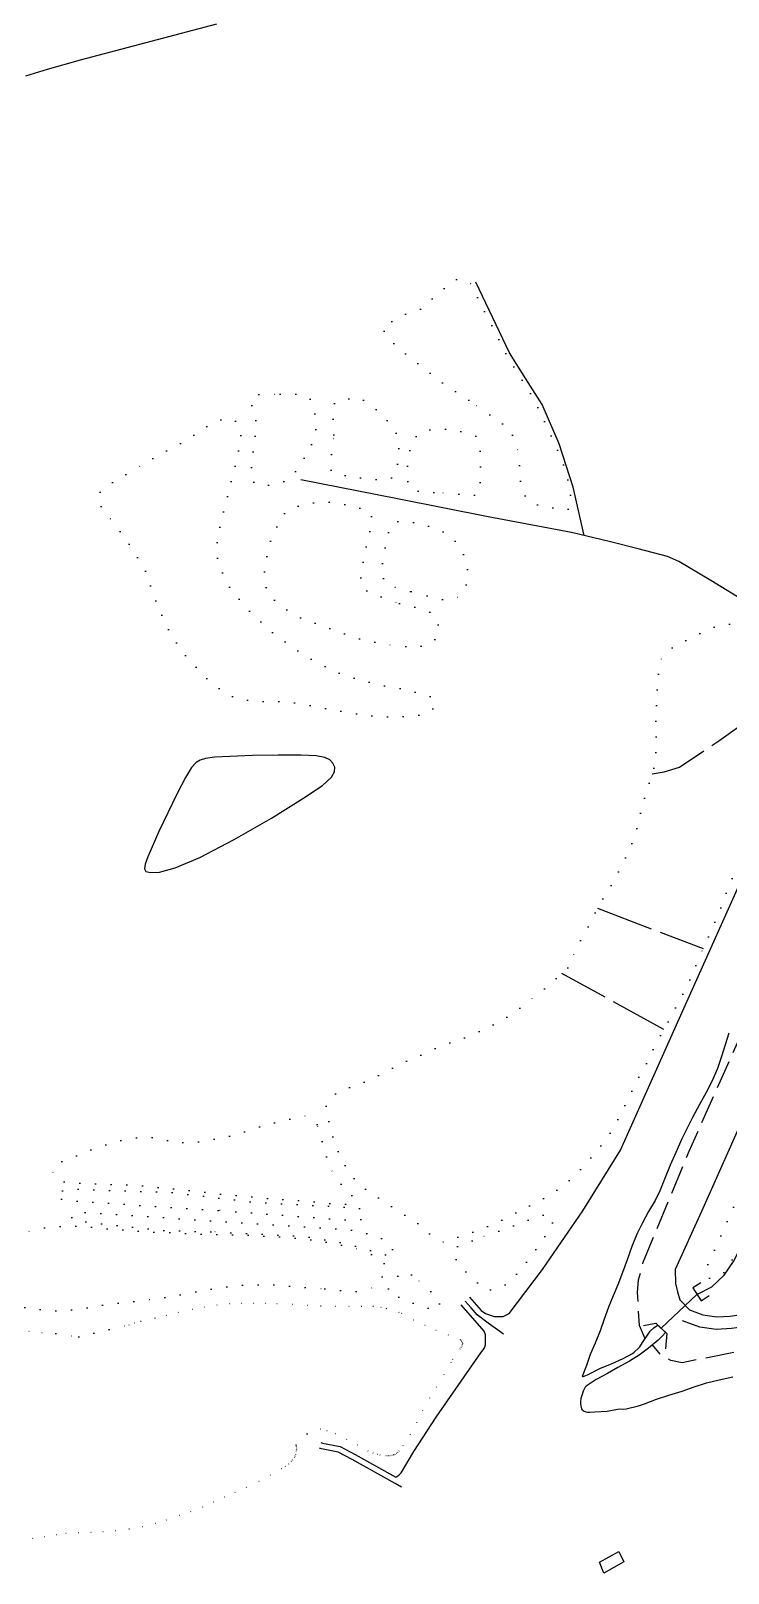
# Model space of a CAD drawing. Header units: millimetres. Extents: x 220021 to 223505, y 489325 to 491820.
# Drawn here: x 221062.3 to 221244.4, y 489325.3 to 489728.1 of the extents above; entities that cross this region are included whole.
import ezdxf

# ---------------------------------------------------------------- set-up
doc = ezdxf.new("R2010")
doc.units = ezdxf.units.MM
for name, pattern in [('15M2P5', [17.5, 15, -2.5]), ('7P5M2P5', [10, 7.5, -2.5]), ('AM4', [4, 0, -4])]:
    doc.linetypes.add(name, pattern=pattern)
for name, color, linetype in [('A0013110', 8, 'Continuous'), ('A0013117', 8, 'Continuous'), ('A0023210', 8, 'Continuous'), ('B0014111', 8, 'Continuous'), ('C0052211', 8, 'Continuous'), ('C0076116', 8, 'Continuous'), ('D0015112', 8, '15M2P5'), ('D0025111', 8, 'AM4'), ('E0022112', 8, 'Continuous'), ('E0032111', 8, 'Continuous'), ('F0017111', 8, 'Continuous'), ('G0022313', 8, '7P5M2P5')]:
    doc.layers.add(name, color=color, linetype=linetype)

msp = doc.modelspace()

# ---------------------------------------------------------------- linework, layer by layer
at = {"layer": 'A0013110', "flags": 128}
for points in [[(221176.906, 489397.379), (221179.937, 489393.942), (221181.019, 489393.11), (221183.274, 489392.367), (221185.667, 489392.379), (221187.2, 489393.182), (221195.944, 489404.624), (221206.449, 489420), (221216.3, 489435.795), (221229.804, 489465.989), (221253.191, 489518.243), (221268.04, 489553.5), (221268.756, 489555.348), (221268.744, 489556.704), (221268.398, 489558.497), (221266.39, 489563.898), (221262.002, 489567.779), (221249.316, 489577.352)], [(221138.01, 489359.429), (221138.511, 489359.31), (221143.074, 489358.4), (221146.972, 489356.309), (221157.644, 489350.37), (221158.419, 489350.898), (221158.982, 489351.499), (221162.357, 489357.13), (221168.175, 489366.042), (221179.857, 489382.871), (221180.693, 489384.046), (221181.054, 489384.985), (221181.068, 489386.437), (221181.021, 489387.535), (221180.728, 489388.508), (221174.656, 489395.395)]]:
    msp.add_lwpolyline(points, dxfattribs=at)
at = {"layer": 'A0013117', "flags": 128}
for points in [[(221206.818, 489596.315), (221203.955, 489608.946), (221200.274, 489620.197), (221195.815, 489630.494), (221191.552, 489637.229), (221187.288, 489643.964), (221178.498, 489662.479)], [(221323.4, 489628.62), (221319.169, 489615.701), (221309.308, 489589.855), (221296.887, 489557.48), (221282.379, 489523.463), (221261.637, 489474.056), (221237.442, 489419.77), (221230.581, 489404.606), (221230.647, 489400.958), (221231.232, 489398.821), (221231.817, 489396.683), (221234.358, 489394.063), (221237.821, 489392.786), (221241.434, 489392.314), (221244.999, 489392.489), (221251.32, 489393.385), (221294.581, 489401.068), (221308.743, 489403.562), (221321.523, 489404.772), (221338.464, 489410.242), (221343.16, 489412.307), (221346.548, 489413.806)], [(221249.564, 489578.611), (221239.897, 489584.577), (221231.548, 489589.545), (221228.556, 489590.822), (221220.949, 489592.801), (221213.342, 489594.779), (221203.472, 489597.103), (221181.788, 489601.2), (221169.927, 489603.532), (221158.066, 489605.864), (221132.824, 489610.809)]]:
    msp.add_lwpolyline(points, dxfattribs=at)
at = {"layer": 'A0023210', "flags": 128}
for points in [[(221185.735, 489387.773), (221184.155, 489388.908), (221182.129, 489390.363), (221178.908, 489392.841), (221177.345, 489394.614), (221175.781, 489396.387)], [(221159.141, 489347.82), (221157.449, 489348.762), (221146.253, 489354.993), (221142.562, 489356.972), (221140.376, 489357.408), (221138.189, 489357.844), (221137.661, 489357.971)]]:
    msp.add_lwpolyline(points, dxfattribs=at)
at = {"layer": 'B0014111', "flags": 128}
msp.add_lwpolyline([(221215.836, 489330.992), (221217.208, 489328.271), (221211.974, 489325.346), (221210.858, 489328.231)], close=True, dxfattribs=at)
at = {"layer": 'C0052211'}
msp.add_lwpolyline([(221305.462, 489399.633), (221295.156, 489397.818), (221251.84, 489390.126), (221245.312, 489389.2), (221241.3, 489389.003), (221237.027, 489389.562), (221232.512, 489391.227)], dxfattribs=at)
at = {"layer": 'C0076116', "flags": 128}
for points in [[(221237.282, 489401.17), (221235.184, 489399.81), (221237.36, 489396.454), (221239.458, 489397.814)], [(221222.329, 489390.001), (221225.52, 489390.627), (221228.375, 489387.966), (221228.062, 489383.944)]]:
    msp.add_lwpolyline(points, dxfattribs=at)
at = {"layer": 'D0015112', "flags": 128}
for points in [[(221224.593, 489534.032), (221227.68, 489534.61), (221231.731, 489535.821), (221242.016, 489542.673), (221250.146, 489548.558), (221255.902, 489551.609), (221263.369, 489554.486)], [(221210.33, 489499.009), (221237.913, 489488.426)], [(221227.654, 489467.333), (221200.949, 489481.948)]]:
    msp.add_lwpolyline(points, dxfattribs=at)
at = {"layer": 'D0025111', "flags": 128}
for points in [[(221176.664, 489631.615), (221170.168, 489635.898), (221164.173, 489640.526), (221160.177, 489643.729), (221156.182, 489647.282), (221154.022, 489650.463), (221158.875, 489653.737), (221163.888, 489655.256), (221170.753, 489661.312), (221172.093, 489662.699), (221173.764, 489663.205), (221175.768, 489663.357), (221177.099, 489662.114), (221186.885, 489642.891), (221193.859, 489631.589), (221200.821, 489616.606), (221202.473, 489611.328), (221203.129, 489607.814), (221203.453, 489604.83), (221203.114, 489603.256), (221201.61, 489602.923), (221199.275, 489603.476), (221195.437, 489604.047), (221192.936, 489604.952), (221191.605, 489606.195), (221190.279, 489609.191), (221190.126, 489613.225), (221189.476, 489618.667), (221187.491, 489624.125)], [(221127.421, 489633.242), (221132.763, 489633.179), (221135.098, 489632.276), (221136.422, 489628.929), (221136.738, 489623.666), (221135.726, 489620.347), (221134.045, 489617.036), (221132.535, 489614.774), (221131.36, 489612.859), (221130.188, 489611.646), (221128.18, 489610.267), (221126.007, 489609.591), (221123.001, 489609.275), (221120.833, 489609.827), (221119.836, 489611.241), (221120.017, 489615.446), (221120.872, 489621.748), (221121.056, 489626.654), (221120.064, 489629.646), (221119.904, 489631.752), (221121.077, 489633.141)], [(221141.409, 489622.56), (221141.26, 489627.996), (221141.604, 489630.972), (221146.951, 489632.488), (221149.452, 489631.582), (221152.782, 489628.913), (221155.777, 489625.898), (221157.274, 489624.127), (221158.268, 489621.837), (221158.427, 489619.381), (221158.249, 489616.052), (221157.907, 489613.601), (221157.401, 489612.029), (221156.229, 489611.166), (221151.721, 489610.868), (221145.213, 489611.821), (221141.876, 489612.386), (221140.711, 489613.276), (221140.549, 489614.856)], [(221094.144, 489616.45), (221102.506, 489620.91), (221108.864, 489625.219), (221112.876, 489626.925), (221115.546, 489626.543), (221117.204, 489623.193), (221116.349, 489617.067), (221114.32, 489609.201), (221112.459, 489601.86), (221111.443, 489597.489), (221110.761, 489593.289), (221111.083, 489589.604), (221113.402, 489584.142), (221114.73, 489581.848), (221119.886, 489576.002), (221125.379, 489571.029), (221130.874, 489566.933), (221135.372, 489564.075), (221141.205, 489561.027), (221145.373, 489559.4), (221149.543, 489558.299), (221155.548, 489556.827), (221159.72, 489556.252), (221166.392, 489554.421), (221167.724, 489553.354), (221168.052, 489551.772), (221167.047, 489550.732), (221164.873, 489549.53), (221159.863, 489549.063), (221154.187, 489548.954), (221149.514, 489549.359), (221144.174, 489550.298), (221137.834, 489551.424), (221132.162, 489552.542), (221127.322, 489552.949), (221122.481, 489553.005), (221119.477, 489553.216), (221115.973, 489553.783), (221112.972, 489555.22), (221108.643, 489558.602), (221103.153, 489564.276), (221098.999, 489570.11), (221096.015, 489576.456), (221093.863, 489582.091), (221092.542, 489586.49), (221087.561, 489594.787), (221083.073, 489600.625), (221080.58, 489603.985), (221079.75, 489605.398), (221080.258, 489607.495), (221082.435, 489609.398)], [(221167.569, 489607.528), (221163.23, 489607.929), (221160.897, 489609.183), (221160.409, 489613.046), (221161.431, 489619.17), (221162.105, 489621.091), (221163.447, 489622.828), (221165.954, 489623.851), (221169.628, 489624.159), (221173.466, 489623.763), (221176.302, 489623.029), (221178.47, 489622.302), (221179.628, 489619.308), (221179.787, 489616.852), (221179.774, 489612.82), (221179.593, 489608.614), (221178.919, 489606.869), (221177.25, 489606.889)], [(221158.625, 489578.53), (221163.296, 489577.423), (221166.798, 489576.155), (221168.459, 489573.857), (221168.952, 489571.397), (221167.607, 489568.607), (221163.262, 489567.08), (221156.085, 489567.69), (221147.743, 489569.365), (221140.073, 489572.085), (221133.07, 489574.621), (221128.738, 489577.126), (221126.573, 489578.729), (221124.077, 489581.388), (221123.418, 489584.025), (221123.264, 489587.709), (221124.282, 489592.606), (221125.464, 489596.624), (221128.319, 489601.85), (221130.662, 489603.576), (221135.006, 489604.752), (221139.849, 489605.046), (221143.186, 489604.657), (221146.022, 489604.098), (221148.524, 489603.367), (221150.692, 489602.641), (221151.685, 489600.175), (221150.841, 489597.204), (221149.487, 489591.61), (221148.292, 489583.735), (221149.622, 489582.141), (221151.122, 489581.247)], [(221161.474, 489581.652), (221157.471, 489582.751), (221154.804, 489584.009), (221153.811, 489586.826), (221154.494, 489591.376), (221155.343, 489595.749), (221156.188, 489598.72), (221157.694, 489599.929), (221160.532, 489599.896), (221163.87, 489599.506), (221168.539, 489597.874), (221171.373, 489596.789), (221172.871, 489595.194), (221174.699, 489592.893), (221176.023, 489589.372), (221176.679, 489585.858), (221175.666, 489582.363), (221173.655, 489580.108), (221171.315, 489579.258)], [(221202.527, 489483.446), (221202.145, 489483.027), (221200.869, 489481.876), (221198.526, 489479.757), (221196.067, 489477.605), (221193.226, 489475.411), (221190.491, 489473.204), (221187.705, 489471.198), (221185.472, 489469.877), (221182.471, 489468.249), (221179.423, 489466.765), (221176.296, 489465.386), (221172.927, 489464.233), (221169.716, 489463.117), (221166.763, 489461.789), (221163.534, 489460.349), (221160.458, 489459.046), (221157.567, 489457.636), (221154.764, 489456.179), (221151.808, 489454.698), (221148.616, 489453.21), (221146.751, 489452.56), (221143.887, 489451.645), (221143.297, 489451.366), (221141.831, 489450.467), (221141.347, 489450.106), (221140.515, 489449.353), (221140.16, 489448.921), (221139.863, 489448.464), (221139.621, 489447.987), (221139.457, 489447.5), (221139.385, 489447.022), (221139.391, 489446.515), (221139.459, 489445.983), (221139.898, 489444.087), (221140.775, 489440.767), (221141.629, 489437.766), (221142.357, 489435.894), (221143.675, 489433.075), (221145.353, 489430.241), (221146.494, 489428.662), (221147.772, 489427.195), (221148.32, 489426.67), (221149.997, 489425.326), (221151.779, 489424.163), (221154.75, 489422.252), (221157.786, 489420.205), (221160.525, 489418.509), (221163.231, 489416.81), (221163.68, 489416.431), (221165.898, 489414.347), (221168.249, 489412.525), (221168.704, 489412.257), (221169.53, 489411.907), (221169.95, 489411.863), (221170.417, 489411.91), (221170.908, 489412.022), (221171.944, 489412.37), (221175.067, 489413.506), (221178.218, 489414.602), (221181.266, 489415.728), (221184.385, 489417.062), (221187.683, 489418.727), (221190.574, 489420.249), (221193.309, 489421.662), (221196.054, 489423.113), (221198.738, 489424.645), (221201.664, 489426.695), (221202.264, 489427.213), (221204.989, 489429.832), (221207.107, 489432.088), (221209.168, 489434.466), (221211.272, 489437.069), (221213.091, 489439.484), (221214.336, 489441.491), (221215.971, 489444.459), (221217.442, 489447.458), (221218.981, 489450.607), (221220.357, 489453.384), (221222.005, 489456.536), (221223.687, 489459.477), (221224.165, 489460.53), (221225.619, 489463.784), (221225.94, 489464.357), (221227.564, 489467.164), (221228.998, 489469.86), (221230.728, 489473.056), (221232.287, 489475.949), (221233.683, 489478.631), (221235.004, 489481.674), (221236.155, 489484.455), (221237.664, 489487.856), (221239.019, 489490.957), (221240.292, 489493.813), (221241.758, 489497.175), (221242.955, 489500.278), (221244.075, 489503.236), (221245.215, 489506.201), (221246.611, 489509.373), (221247.912, 489512.232), (221249.086, 489515.006), (221250.332, 489518.2), (221251.442, 489521.11), (221252.671, 489523.976), (221254.019, 489527.207), (221255.32, 489530.018), (221256.849, 489533.368), (221258.064, 489536.353), (221259.624, 489539.573), (221260.73, 489541.393), (221262.384, 489544.037), (221264.084, 489546.933), (221265.292, 489549.496), (221265.326, 489549.922), (221265.282, 489550.345), (221265.184, 489550.73), (221265.02, 489551.105), (221264.809, 489551.46), (221264.332, 489552.098), (221263.352, 489553.71), (221263.311, 489554.051), (221263.342, 489554.382), (221263.431, 489554.73), (221263.687, 489555.425), (221264.521, 489558.639), (221264.449, 489559.119), (221264.32, 489559.556), (221264.099, 489559.992), (221263.809, 489560.381), (221263.417, 489560.773), (221262.951, 489561.162), (221261.346, 489562.271), (221258.753, 489563.977), (221256.129, 489565.99), (221253.721, 489567.941), (221251.104, 489569.76), (221248.521, 489571.387), (221245.71, 489572.902), (221245.103, 489573.09), (221244.493, 489573.186), (221243.879, 489573.176), (221243.245, 489573.088), (221241.998, 489572.785), (221240.583, 489572.306), (221237.719, 489571.056), (221234.796, 489569.62), (221231.959, 489568.159), (221228.833, 489566.406), (221228.314, 489566.004), (221227.867, 489565.585), (221227.461, 489565.118), (221227.151, 489564.61), (221226.926, 489564.061), (221226.738, 489563.411), (221226.341, 489561.297), (221225.954, 489557.892), (221225.846, 489554.63), (221225.67, 489551.562), (221225.559, 489548.457), (221225.588, 489545.28), (221225.599, 489541.769), (221225.505, 489538.603), (221225.276, 489536.738), (221224.866, 489534.884), (221223.827, 489531.643), (221222.834, 489528.559), (221221.962, 489525.253), (221221.17, 489522.185), (221220.387, 489518.992), (221219.263, 489515.737), (221217.854, 489512.575), (221216.4, 489509.644), (221214.994, 489506.99), (221213.294, 489503.868), (221211.585, 489501.228), (221209.848, 489498.157), (221208.377, 489495.073), (221206.848, 489492.272), (221205.172, 489489.407)], [(221282.431, 489508.186), (221291.686, 489530.518), (221293.026, 489531.729), (221293.526, 489531.373), (221293.35, 489528.745), (221270.781, 489468.876), (221250.412, 489417.922), (221244.191, 489404.495), (221242.015, 489402.943), (221240.177, 489402.263), (221239.175, 489402.45), (221238.845, 489403.506), (221238.683, 489404.91), (221265.593, 489464.904)], [(221137.095, 489442.463), (221136.952, 489442.732), (221136.271, 489443.732), (221135.995, 489444.018), (221135.681, 489444.264), (221135.324, 489444.462), (221134.908, 489444.595), (221134.434, 489444.667), (221133.889, 489444.664), (221133.278, 489444.603), (221130.5, 489444.042), (221127.462, 489443.304), (221124.374, 489442.556), (221120.876, 489441.525), (221117.62, 489440.464), (221114.326, 489439.522), (221110.931, 489438.777), (221107.958, 489438.21), (221104.869, 489437.769), (221103.25, 489437.708), (221101.403, 489437.812), (221098.12, 489438.318), (221094.872, 489439.005), (221092.507, 489439.235), (221091.634, 489439.205), (221088.406, 489438.853), (221086.745, 489438.52), (221083.595, 489437.744), (221080.258, 489436.741), (221077.237, 489435.587), (221074.366, 489434.392), (221071.123, 489433.188), (221068.532, 489431.887), (221068.283, 489431.611), (221068.102, 489431.311), (221067.993, 489431.001), (221067.955, 489430.664), (221067.989, 489430.323), (221068.088, 489429.958), (221068.224, 489429.6), (221068.414, 489429.229), (221068.646, 489428.867), (221068.908, 489428.536), (221069.228, 489428.226), (221069.61, 489427.956), (221070.053, 489427.741), (221070.615, 489427.567), (221071.335, 489427.42), (221073.015, 489427.242), (221076.55, 489427.134), (221080.323, 489426.988), (221083.834, 489426.833), (221087.106, 489426.732), (221090.246, 489426.583), (221093.341, 489426.295), (221097.175, 489425.938), (221100.979, 489425.551), (221104.943, 489425.136), (221108.386, 489424.728), (221111.637, 489424.307), (221115.261, 489423.988), (221118.87, 489423.682), (221122.432, 489423.325), (221126.134, 489423.023), (221129.529, 489422.833), (221132.828, 489422.634), (221135.954, 489422.332), (221138.971, 489422.026), (221142.27, 489421.714), (221144.84, 489421.723), (221145.161, 489421.767), (221145.764, 489421.923), (221146.061, 489422.043), (221146.565, 489422.335), (221146.746, 489422.526), (221146.842, 489422.754), (221146.818, 489423.003), (221146.692, 489423.286), (221146.474, 489423.593), (221146.185, 489423.924), (221144.066, 489426.097), (221142.69, 489427.799), (221140.966, 489430.315), (221140.759, 489430.711), (221139.993, 489432.542)], [(221111.189, 489420.074), (221081.312, 489422), (221071.465, 489422.641), (221069.63, 489423.189), (221068.799, 489424.25), (221069.97, 489425.113), (221074.479, 489425.586), (221099.017, 489424.774), (221120.044, 489422.249), (221147.918, 489420.697), (221149.417, 489419.627), (221149.58, 489418.398), (221148.743, 489417.707), (221144.736, 489417.578)], [(221109.334, 489414.485), (221097.482, 489414.799), (221078.29, 489416.776), (221073.785, 489417.53), (221072.952, 489418.066), (221073.289, 489418.938), (221074.961, 489419.62), (221146.397, 489414.929), (221153.236, 489413.271), (221155.733, 489411.314), (221156.897, 489409.722), (221157.394, 489408.665), (221156.056, 489407.979), (221153.889, 489408.881), (221143.548, 489411.631), (221133.37, 489413.328)], [(221177.582, 489412.138), (221177.255, 489412.07), (221175.444, 489411.515), (221175.124, 489411.382), (221173.303, 489410.426), (221173.095, 489410.259), (221172.938, 489410.085), (221172.815, 489409.894), (221172.733, 489409.686), (221172.696, 489409.455), (221172.713, 489409.202), (221172.763, 489408.923), (221172.954, 489408.285), (221173.253, 489407.535), (221173.904, 489406.304), (221174.19, 489405.885), (221174.851, 489405.097), (221175.692, 489404.268), (221178.128, 489401.921), (221180.339, 489399.875), (221180.632, 489399.677), (221181.232, 489399.383), (221181.545, 489399.301), (221181.872, 489399.27), (221182.217, 489399.277), (221183.304, 489399.399), (221184.088, 489399.572), (221184.913, 489399.858), (221185.326, 489400.056), (221186.274, 489400.658), (221186.714, 489401.006), (221188.368, 489402.583), (221190.65, 489405.155), (221192.697, 489407.663), (221194.56, 489410.368), (221196.256, 489412.856), (221197.921, 489415.588), (221198.484, 489416.73), (221198.61, 489417.101), (221198.672, 489417.446), (221198.658, 489417.759), (221198.594, 489418.025), (221198.488, 489418.264), (221198.342, 489418.458), (221198.151, 489418.615), (221197.936, 489418.731), (221197.684, 489418.827), (221197.428, 489418.885), (221197.142, 489418.916), (221196.835, 489418.916), (221196.252, 489418.865), (221195.669, 489418.753), (221195.356, 489418.654), (221194.735, 489418.396)], [(221139.124, 489399.563), (221139.577, 489399.522), (221142.873, 489399.223), (221146.323, 489398.877), (221146.83, 489398.876), (221149.578, 489399.12), (221150.052, 489399.236), (221150.887, 489399.562), (221151.293, 489399.784), (221152.04, 489400.312), (221152.425, 489400.673), (221153.394, 489401.77), (221155.182, 489404.206), (221155.308, 489404.557), (221155.325, 489404.922), (221155.223, 489405.314), (221155.016, 489405.702), (221154.709, 489406.105), (221154.328, 489406.514), (221153.295, 489407.377), (221152.631, 489407.814), (221151.292, 489408.53), (221149.042, 489409.486), (221147.434, 489410.002), (221143.971, 489410.87), (221140.801, 489411.506), (221137.795, 489412.043), (221133.93, 489412.601), (221129.864, 489412.955), (221125.862, 489413.226), (221122.784, 489413.385), (221119.525, 489413.544), (221115.735, 489413.689), (221111.881, 489413.728), (221108.56, 489413.827), (221105.54, 489413.931), (221101.603, 489414.121), (221098.422, 489414.269), (221094.465, 489414.425), (221090.627, 489414.639), (221087.453, 489414.907), (221083.714, 489415.161), (221080.19, 489415.464), (221077.139, 489415.793), (221073.901, 489415.958), (221070.445, 489415.926), (221066.903, 489415.687), (221065.375, 489415.439), (221061.837, 489414.623), (221058.918, 489413.844), (221055.846, 489412.813), (221052.369, 489411.52), (221049.007, 489410.206), (221046.228, 489408.998), (221043.984, 489407.779), (221043.449, 489407.421), (221040.874, 489405.429), (221040.509, 489405.085), (221040.202, 489404.717), (221039.97, 489404.318), (221039.813, 489403.892), (221039.748, 489403.398), (221039.806, 489402.893), (221039.959, 489402.413), (221040.204, 489401.928), (221040.548, 489401.444), (221040.991, 489400.97), (221041.529, 489400.51), (221042.769, 489399.67), (221044.844, 489398.537), (221046.443, 489397.841), (221049.783, 489396.748), (221053.024, 489395.897), (221056.255, 489395.248), (221059.861, 489394.816), (221063.252, 489394.401), (221066.419, 489393.912), (221068.14, 489393.798), (221069.885, 489393.855), (221073.223, 489394.122), (221076.472, 489394.54), (221079.741, 489395.104), (221083.262, 489395.674), (221086.637, 489396.037), (221090.087, 489396.42), (221093.247, 489396.776), (221096.462, 489397.2), (221099.817, 489397.774), (221102.888, 489398.348), (221106.144, 489398.99), (221109.181, 489399.459), (221112.481, 489399.954), (221115.723, 489400.385), (221119.139, 489400.632), (221122.302, 489400.65), (221125.452, 489400.631)], [(221161.746, 489403.247), (221161.511, 489403.387), (221160.857, 489403.691), (221160.526, 489403.804), (221160.203, 489403.882), (221159.896, 489403.913), (221159.599, 489403.889), (221159.32, 489403.818), (221159.044, 489403.692), (221158.774, 489403.505), (221158.505, 489403.256), (221157.962, 489402.656), (221155.95, 489400.074), (221155.387, 489399.127), (221155.455, 489398.929), (221155.615, 489398.745), (221155.863, 489398.554), (221156.201, 489398.356), (221157.087, 489397.95), (221160.062, 489396.727), (221163.269, 489395.461), (221166.455, 489394.388), (221167.174, 489394.228), (221167.529, 489394.197), (221167.829, 489394.214), (221168.122, 489394.268), (221168.555, 489394.397), (221168.742, 489394.482), (221168.886, 489394.585), (221168.998, 489394.711), (221169.073, 489394.854), (221169.114, 489395.021), (221169.118, 489395.225), (221169.101, 489395.447), (221168.751, 489397.152), (221168.598, 489397.315), (221168.4, 489397.489)]]:
    msp.add_lwpolyline(points, close=True, dxfattribs=at)
at = {"layer": 'D0025111'}
for points in [[(221061.756, 489388.57), (221065.137, 489388.217), (221068.791, 489387.945), (221074.783, 489387.048), (221087.911, 489390.17), (221089.295, 489390.673), (221090.966, 489391.119), (221094.716, 489391.969), (221097.658, 489392.669), (221100.73, 489393.444), (221104.456, 489394.291), (221107.535, 489394.834), (221110.893, 489395.364), (221114.09, 489395.734), (221117.223, 489395.885), (221120.366, 489395.876), (221123.55, 489395.864), (221126.549, 489395.791), (221130.605, 489395.587), (221134.43, 489395.366), (221137.982, 489395.167), (221141.793, 489395.089), (221145.334, 489395.101), (221148.607, 489395.099), (221151.657, 489395.039), (221153.699, 489394.795), (221155.052, 489394.512), (221158.406, 489393.48), (221159.084, 489393.197), (221162.274, 489391.531), (221165.231, 489390.105), (221168.104, 489388.835), (221171.304, 489387.551), (221174.392, 489386.356), (221174.637, 489386.155), (221174.818, 489385.93), (221174.95, 489385.667), (221175.008, 489385.374), (221174.981, 489385.057), (221174.871, 489384.706), (221174.687, 489384.328), (221174.414, 489383.902), (221172.49, 489381.255), (221172.016, 489380.454), (221170.224, 489377.223), (221168.259, 489373.993), (221166.454, 489371.097), (221164.638, 489367.822), (221163.044, 489364.735), (221161.406, 489361.586), (221159.536, 489358.646), (221158.492, 489357.303), (221158.134, 489356.925), (221157.8, 489356.632), (221157.459, 489356.407), (221157.07, 489356.227), (221156.651, 489356.098), (221156.174, 489356.009), (221155.679, 489355.972), (221155.141, 489355.983), (221153.508, 489356.192), (221152.929, 489356.322), (221151.705, 489356.711), (221150.438, 489357.243), (221147.613, 489358.738), (221144.805, 489360.274), (221141.884, 489361.69), (221139.697, 489362.523), (221138.053, 489362.977)], [(221138.053, 489362.977), (221134.454, 489361.726), (221131.535, 489358.815), (221131.614, 489358.436), (221131.654, 489358.068), (221131.657, 489357.673), (221131.623, 489357.287), (221131.435, 489356.323), (221131.298, 489355.979), (221131.128, 489355.641), (221130.691, 489354.95), (221130.374, 489354.565), (221129.671, 489353.883), (221128.846, 489353.243), (221127.864, 489352.623), (221124.928, 489351.006), (221121.89, 489349.317), (221118.65, 489347.778), (221115.629, 489346.492), (221112.861, 489345.195), (221110.082, 489343.908), (221107.197, 489342.621), (221104.067, 489341.403), (221101.214, 489340.396), (221097.739, 489339.252), (221094.865, 489338.32), (221091.572, 489337.456), (221088.02, 489336.818), (221084.406, 489336.377), (221081.215, 489336.106), (221078.062, 489335.934), (221074.868, 489335.882), (221071.534, 489335.693), (221069.114, 489335.34), (221065.913, 489334.8), (221062.828, 489334.44), (221059.715, 489334.112)]]:
    msp.add_lwpolyline(points, dxfattribs=at)
at = {"layer": 'E0022112', "flags": 128}
msp.add_lwpolyline([(221226.948, 489389.297), (221236.272, 489398.132), (221240.148, 489400.125), (221243.381, 489403.143), (221245.804, 489406.762), (221247.435, 489409.781), (221249.574, 489413.069), (221251.438, 489416.388), (221252.854, 489419.356), (221254.875, 489424.113), (221256.613, 489428.574), (221263.315, 489445.614), (221269.576, 489461.014), (221276.547, 489477.804), (221285.684, 489501.561), (221294.305, 489524.285), (221295.58, 489529.779), (221296.741, 489534.411), (221297.787, 489538.306), (221298.76, 489541.343), (221300.705, 489544.584), (221302.117, 489545.125), (221306.699, 489545.249)], dxfattribs=at)
at = {"layer": 'E0032111', "flags": 128}
msp.add_lwpolyline([(221244.602, 489466.351), (221243.629, 489463.334), (221242.672, 489460.264), (221241.62, 489457.135), (221240.221, 489453.918), (221238.658, 489450.879), (221236.938, 489447.737), (221235.126, 489444.35), (221233.72, 489441.572), (221232.33, 489438.72), (221230.733, 489435.179), (221229.296, 489431.915), (221227.985, 489428.619), (221226.606, 489425.184), (221225.339, 489422.693), (221223.623, 489419.766), (221222.04, 489416.863), (221220.555, 489413.905), (221219.288, 489410.678), (221218.062, 489407.168), (221216.806, 489403.814), (221215.577, 489400.662), (221214.379, 489397.779), (221213.18, 489394.773), (221212.07, 489391.641), (221211.008, 489388.598), (221209.68, 489385.418), (221208.411, 489382.416), (221207.4, 489379.577), (221206.338, 489376.728), (221206.365, 489376.66), (221206.447, 489376.643), (221206.59, 489376.677), (221207.299, 489376.922), (221207.715, 489377.119), (221210.89, 489378.757), (221214.115, 489380.101), (221217.003, 489381.368), (221219.411, 489382.719), (221219.888, 489383.077), (221220.983, 489384.078), (221221.321, 489384.484), (221222.099, 489385.618), (221223.849, 489388.266), (221224.098, 489388.542), (221225.138, 489389.503), (221226.038, 489390.144), (221228.108, 489388.214), (221227.308, 489387.323), (221226.114, 489386.209), (221223.628, 489384.06), (221221.193, 489382.258), (221218.68, 489380.743), (221215.632, 489379.078), (221212.873, 489377.46), (221209.934, 489375.897), (221207.318, 489374.198), (221207.1, 489373.905), (221206.902, 489373.571), (221206.578, 489372.866), (221206.175, 489371.734), (221205.97, 489370.94), (221205.86, 489370.119), (221205.86, 489369.72), (221205.941, 489368.96), (221206.016, 489368.609), (221206.135, 489368.295), (221206.315, 489368.015), (221206.551, 489367.794), (221206.861, 489367.623), (221207.246, 489367.5), (221207.73, 489367.421), (221208.279, 489367.39), (221209.601, 489367.437), (221212.846, 489367.653), (221215.949, 489368.224), (221216.988, 489368.131), (221217.806, 489368.274), (221221.042, 489369.046), (221222.603, 489369.58), (221225.679, 489370.785), (221228.979, 489371.843), (221232.409, 489372.901), (221235.57, 489374.003), (221238.778, 489375.004), (221242.081, 489375.84), (221245.617, 489376.591)], dxfattribs=at)
at = {"layer": 'F0017111', "elevation": 55, "flags": 128}
msp.add_lwpolyline([(221061.006, 489716.32), (221066.681, 489718.085), (221075.233, 489720.492), (221110.902, 489729.955)], dxfattribs=at)
msp.add_lwpolyline([(221114.243, 489538.637), (221110.246, 489538.379), (221107.896, 489538.055), (221106.503, 489537.647), (221105.437, 489537.039), (221104.294, 489535.732), (221102.728, 489533.128), (221100.532, 489528.905), (221095.742, 489518.975), (221092.845, 489512.405), (221092.172, 489510.507), (221091.95, 489509.278), (221092.346, 489508.582), (221093.575, 489508.295), (221095.928, 489508.425), (221099.988, 489509.515), (221106.413, 489512.243), (221115.376, 489516.937), (221125.111, 489522.525), (221133.368, 489527.585), (221138.448, 489531.036), (221140.849, 489533.159), (221141.623, 489534.58), (221141.66, 489535.806), (221141.209, 489536.887), (221140.362, 489537.76), (221139.08, 489538.376), (221136.807, 489538.755), (221132.86, 489538.933), (221126.928, 489538.948), (221120.2, 489538.836)], close=True, dxfattribs=at)
at = {"layer": 'G0022313', "flags": 128}
for points in [[(221222.727, 489386.569), (221221.298, 489390.045), (221220.73, 489398.655), (221221.032, 489401.948), (221222.262, 489406.59), (221234.252, 489435.536), (221252.193, 489475.762), (221273.379, 489526.259), (221294.263, 489574.357), (221319.716, 489633.947), (221335.083, 489667.063), (221337.945, 489672.68)], [(221304.78, 489394.593), (221272.441, 489388.156), (221232.418, 489380.293), (221229.473, 489380.881), (221226.801, 489382.437), (221224.676, 489384.965)]]:
    msp.add_lwpolyline(points, dxfattribs=at)

doc.saveas('drawing.dxf')
